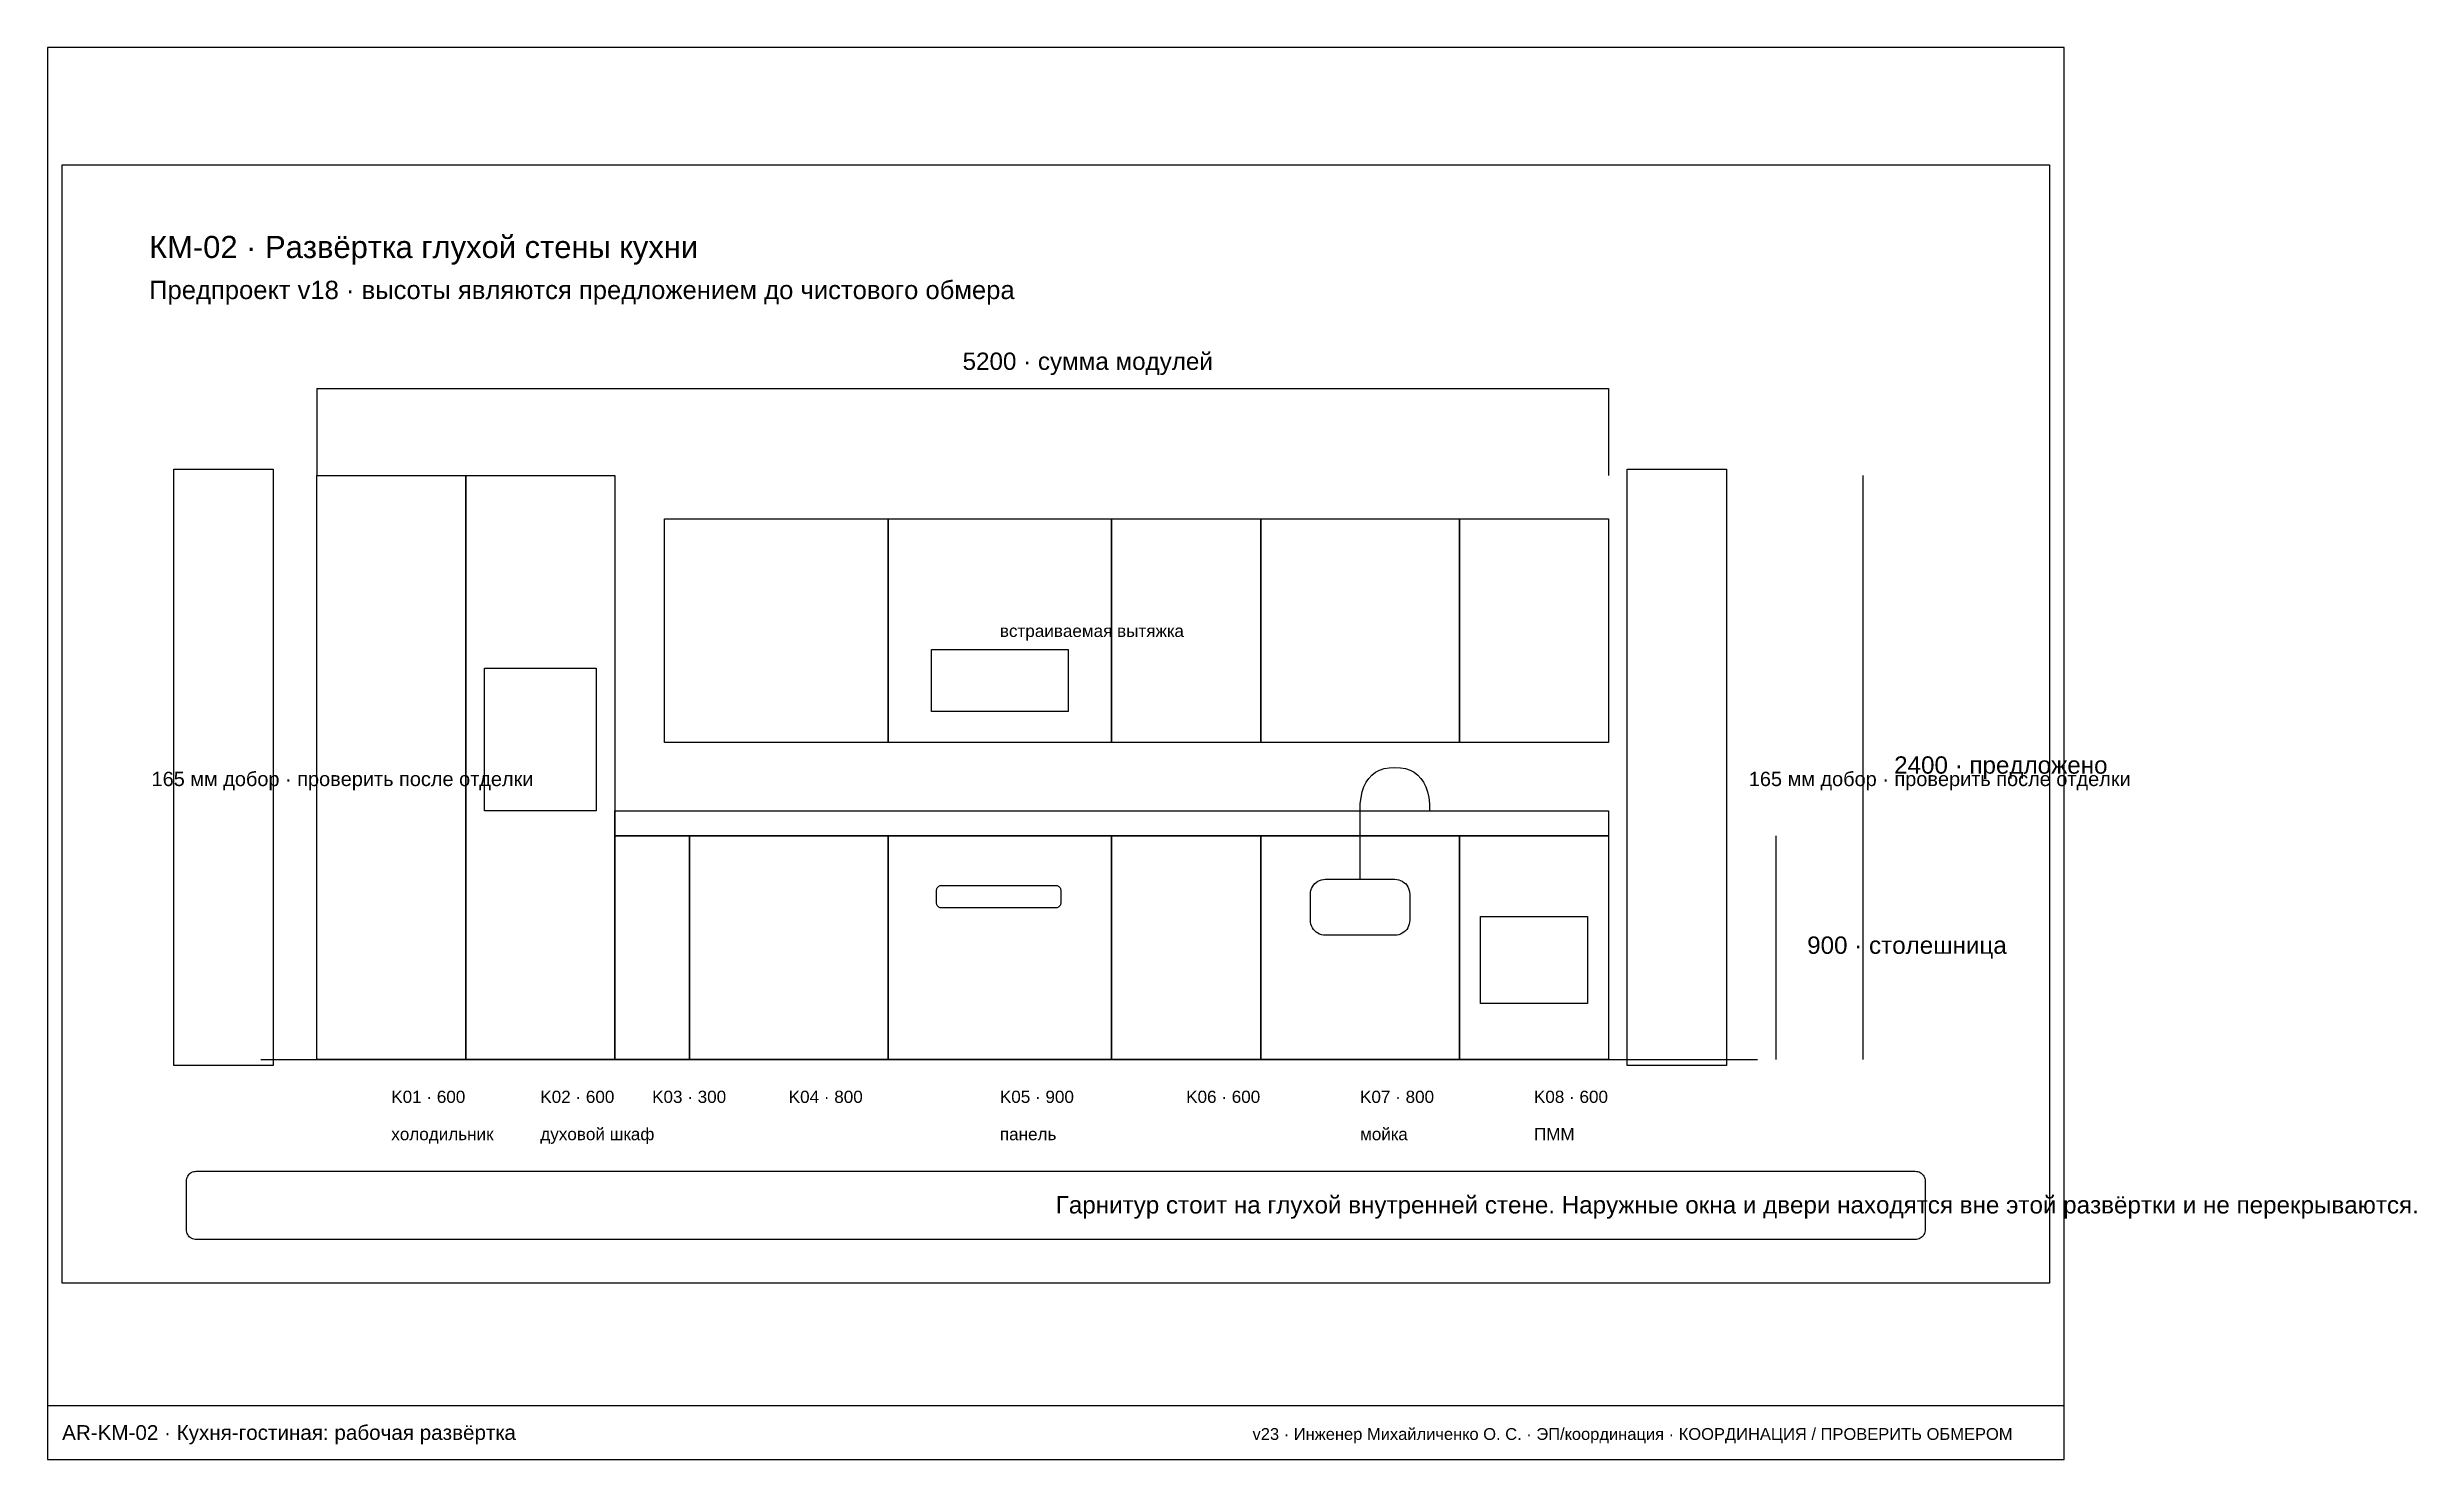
# Paper-space layout 'AR-KM-02' of a CAD drawing. Header units: millimetres. Extents: x 5 to 487, y 5 to 292.
import ezdxf

# ---------------------------------------------------------------- set-up
doc = ezdxf.new("R2010")
doc.units = ezdxf.units.MM
for name, color, linetype in [('A-DIMS', 1, 'Continuous'), ('A-FRAME', 7, 'Continuous'), ('A-OBJECT', 8, 'Continuous'), ('A-TEXT', 7, 'Continuous'), ('A-WALL', 7, 'Continuous')]:
    doc.layers.add(name, color=color, linetype=linetype)
doc.styles.add('ARIAL', font='arial.ttf')

psp = doc.layouts.new('AR-KM-02')

# ---------------------------------------------------------------- linework, layer by layer
at = {"layer": 'A-DIMS'}
for points in [[(59.76, 222.68), (322.36, 222.68)], [(374.12, 86.33), (374.12, 205)], [(356.45, 86.33), (356.45, 131.78)]]:
    psp.add_lwpolyline(points, dxfattribs=at)
at = {"layer": 'A-FRAME'}
psp.add_line((5, 16), (415, 16), dxfattribs=at)
psp.add_lwpolyline([(5, 5), (415, 5), (415, 292), (5, 292)], close=True, dxfattribs=at)
at = {"layer": 'A-OBJECT'}
for points in [[(8, 268.12), (412, 268.12), (412, 40.88), (8, 40.88), (8, 268.12)], [(30.73, 206.26), (50.92, 206.26), (50.92, 85.06), (30.73, 85.06), (30.73, 206.26)], [(59.76, 205), (90.06, 205), (90.06, 86.33), (59.76, 86.33), (59.76, 205)], [(90.06, 205), (120.36, 205), (120.36, 86.33), (90.06, 86.33), (90.06, 205)], [(326.15, 206.26), (346.35, 206.26), (346.35, 85.06), (326.15, 85.06), (326.15, 206.26)], [(130.46, 196.16), (175.91, 196.16), (175.91, 150.71), (130.46, 150.71), (130.46, 196.16)], [(175.91, 196.16), (221.36, 196.16), (221.36, 150.71), (175.91, 150.71), (175.91, 196.16)], [(221.36, 196.16), (251.66, 196.16), (251.66, 150.71), (221.36, 150.71), (221.36, 196.16)], [(251.66, 196.16), (292.06, 196.16), (292.06, 150.71), (251.66, 150.71), (251.66, 196.16)], [(292.06, 196.16), (322.36, 196.16), (322.36, 150.71), (292.06, 150.71), (292.06, 196.16)], [(184.75, 169.65), (212.53, 169.65), (212.53, 157.03), (184.75, 157.03), (184.75, 169.65)], [(93.85, 165.86), (116.58, 165.86), (116.58, 136.82), (93.85, 136.82), (93.85, 165.86)], [(120.36, 136.82), (322.36, 136.82), (322.36, 131.78), (120.36, 131.78), (120.36, 136.82)], [(120.36, 131.78), (135.51, 131.78), (135.51, 86.33), (120.36, 86.33), (120.36, 131.78)], [(135.51, 131.78), (175.91, 131.78), (175.91, 86.33), (135.51, 86.33), (135.51, 131.78)], [(175.91, 131.78), (221.36, 131.78), (221.36, 86.33), (175.91, 86.33), (175.91, 131.78)], [(221.36, 131.78), (251.66, 131.78), (251.66, 86.33), (221.36, 86.33), (221.36, 131.78)], [(251.66, 131.78), (292.06, 131.78), (292.06, 86.33), (251.66, 86.33), (251.66, 131.78)], [(292.06, 131.78), (322.36, 131.78), (322.36, 86.33), (292.06, 86.33), (292.06, 131.78)], [(186.77, 121.67), (210, 121.67), (210.13, 121.67), (210.26, 121.64), (210.39, 121.6), (210.5, 121.54), (210.61, 121.47), (210.71, 121.38), (210.8, 121.28), (210.87, 121.17), (210.93, 121.05), (210.98, 120.93), (211, 120.8), (211.01, 120.67), (211.01, 118.14), (211, 118.01), (210.98, 117.88), (210.93, 117.75), (210.87, 117.64), (210.8, 117.53), (210.71, 117.43), (210.61, 117.34), (210.5, 117.27), (210.39, 117.21), (210.26, 117.16), (210.13, 117.14), (210, 117.13), (186.77, 117.13), (186.64, 117.14), (186.51, 117.16), (186.38, 117.21), (186.26, 117.27), (186.16, 117.34), (186.06, 117.43), (185.97, 117.53), (185.9, 117.64), (185.84, 117.75), (185.79, 117.88), (185.77, 118.01), (185.76, 118.14), (185.76, 120.67), (185.77, 120.8), (185.79, 120.93), (185.84, 121.05), (185.9, 121.17), (185.97, 121.28), (186.06, 121.38), (186.16, 121.47), (186.26, 121.54), (186.38, 121.6), (186.51, 121.64), (186.64, 121.67), (186.77, 121.67), (186.77, 121.67)], [(264.79, 122.94), (278.93, 122.94), (279.33, 122.91), (279.72, 122.83), (280.09, 122.71), (280.45, 122.53), (280.78, 122.31), (281.08, 122.05), (281.34, 121.75), (281.56, 121.42), (281.73, 121.07), (281.86, 120.69), (281.94, 120.3), (281.96, 119.91), (281.96, 114.61), (281.94, 114.21), (281.86, 113.82), (281.73, 113.45), (281.56, 113.09), (281.34, 112.76), (281.08, 112.46), (280.78, 112.2), (280.45, 111.98), (280.09, 111.81), (279.72, 111.68), (279.33, 111.6), (278.93, 111.58), (264.79, 111.58), (264.4, 111.6), (264.01, 111.68), (263.63, 111.81), (263.28, 111.98), (262.95, 112.2), (262.65, 112.46), (262.39, 112.76), (262.17, 113.09), (261.99, 113.45), (261.87, 113.82), (261.79, 114.21), (261.76, 114.61), (261.76, 119.91), (261.79, 120.3), (261.87, 120.69), (261.99, 121.07), (262.17, 121.42), (262.39, 121.75), (262.65, 122.05), (262.95, 122.31), (263.28, 122.53), (263.63, 122.71), (264.01, 122.83), (264.4, 122.91), (264.79, 122.94), (264.79, 122.94)], [(296.36, 115.36), (318.07, 115.36), (318.07, 97.69), (296.36, 97.69), (296.36, 115.36)], [(35.27, 63.6), (384.73, 63.6), (384.99, 63.58), (385.25, 63.53), (385.5, 63.45), (385.74, 63.33), (385.96, 63.18), (386.16, 63.01), (386.33, 62.81), (386.48, 62.59), (386.6, 62.35), (386.68, 62.1), (386.73, 61.84), (386.75, 61.58), (386.75, 51.73), (386.73, 51.47), (386.68, 51.21), (386.6, 50.96), (386.48, 50.72), (386.33, 50.5), (386.16, 50.3), (385.96, 50.13), (385.74, 49.98), (385.5, 49.87), (385.25, 49.78), (384.99, 49.73), (384.73, 49.71), (35.27, 49.71), (35.01, 49.73), (34.75, 49.78), (34.5, 49.87), (34.26, 49.98), (34.04, 50.13), (33.84, 50.3), (33.67, 50.5), (33.52, 50.72), (33.4, 50.96), (33.32, 51.21), (33.27, 51.47), (33.25, 51.73), (33.25, 61.58), (33.27, 61.84), (33.32, 62.1), (33.4, 62.35), (33.52, 62.59), (33.67, 62.81), (33.84, 63.01), (34.04, 63.18), (34.26, 63.33), (34.5, 63.45), (34.75, 63.53), (35.01, 63.58), (35.27, 63.6), (35.27, 63.6)]]:
    psp.add_lwpolyline(points, close=True, dxfattribs=at)
for points in [[(59.76, 222.68), (59.76, 205)], [(322.36, 222.68), (322.36, 205)], [(48.4, 86.33), (352.66, 86.33)]]:
    psp.add_lwpolyline(points, dxfattribs=at)
at = {"layer": 'A-WALL'}
psp.add_lwpolyline([(271.86, 122.94), (271.86, 136.82), (271.91, 138.24), (272.06, 139.53), (272.3, 140.69), (272.65, 141.73), (273.09, 142.66), (273.63, 143.45), (274.27, 144.13), (275, 144.68), (275.84, 145.11), (276.77, 145.42), (277.8, 145.6), (278.93, 145.66), (280.06, 145.6), (281.09, 145.42), (282.03, 145.11), (282.86, 144.68), (283.6, 144.13), (284.24, 143.45), (284.78, 142.66), (285.22, 141.73), (285.56, 140.69), (285.81, 139.53), (285.95, 138.24), (286, 136.82)], dxfattribs=at)

# ---------------------------------------------------------------- texts
at = {"layer": 'A-DIMS', "style": 'ARIAL'}
psp.add_text('v23 · Инженер Михайличенко О. С. · ЭП/координация · КООРДИНАЦИЯ / ПРОВЕРИТЬ ОБМЕРОМ', height=2.4, dxfattribs=at).set_placement((250, 9))
at = {"layer": 'A-TEXT', "style": 'ARIAL'}
for s, height, p in [('КМ-02 · Развёртка глухой стены кухни', 4.5, (25.68, 249.19)), ('Предпроект v18 · высоты являются предложением до чистового обмера', 3.7269, (25.68, 240.85)), ('5200 · сумма модулей', 3.5198, (191.06, 226.46)), ('встраиваемая вытяжка', 2.4846, (198.64, 172.18)), ('165 мм добор · проверить после отделки', 2.8987, (26.18, 141.88)), ('165 мм добор · проверить после отделки', 2.8987, (350.89, 141.88)), ('2400 · предложено', 3.5198, (380.44, 144.4)), ('900 · столешница', 3.5198, (362.76, 107.79)), ('K01 · 600', 2.485, (74.91, 77.49)), ('K02 · 600', 2.485, (105.21, 77.49)), ('K03 · 300', 2.485, (127.94, 77.49)), ('K04 · 800', 2.485, (155.71, 77.49)), ('K05 · 900', 2.485, (198.64, 77.49)), ('K06 · 600', 2.485, (236.51, 77.49)), ('K07 · 800', 2.485, (271.86, 77.49)), ('K08 · 600', 2.485, (307.21, 77.49)), ('духовой шкаф', 2.4846, (105.21, 69.91)), ('мойка', 2.485, (271.86, 69.91)), ('ПММ', 2.485, (307.21, 69.91)), ('холодильник', 2.4846, (74.91, 69.91)), ('панель', 2.485, (198.64, 69.91)), ('Гарнитур стоит на глухой внутренней стене. Наружные окна и двери находятся вне этой развёртки и не перекрываются.', 3.51985, (210, 55.02)), ('AR-KM-02 · Кухня-гостиная: рабочая развёртка', 3, (8, 9))]:
    psp.add_text(s, height=height, dxfattribs=at).set_placement(p)

doc.saveas('drawing.dxf')
